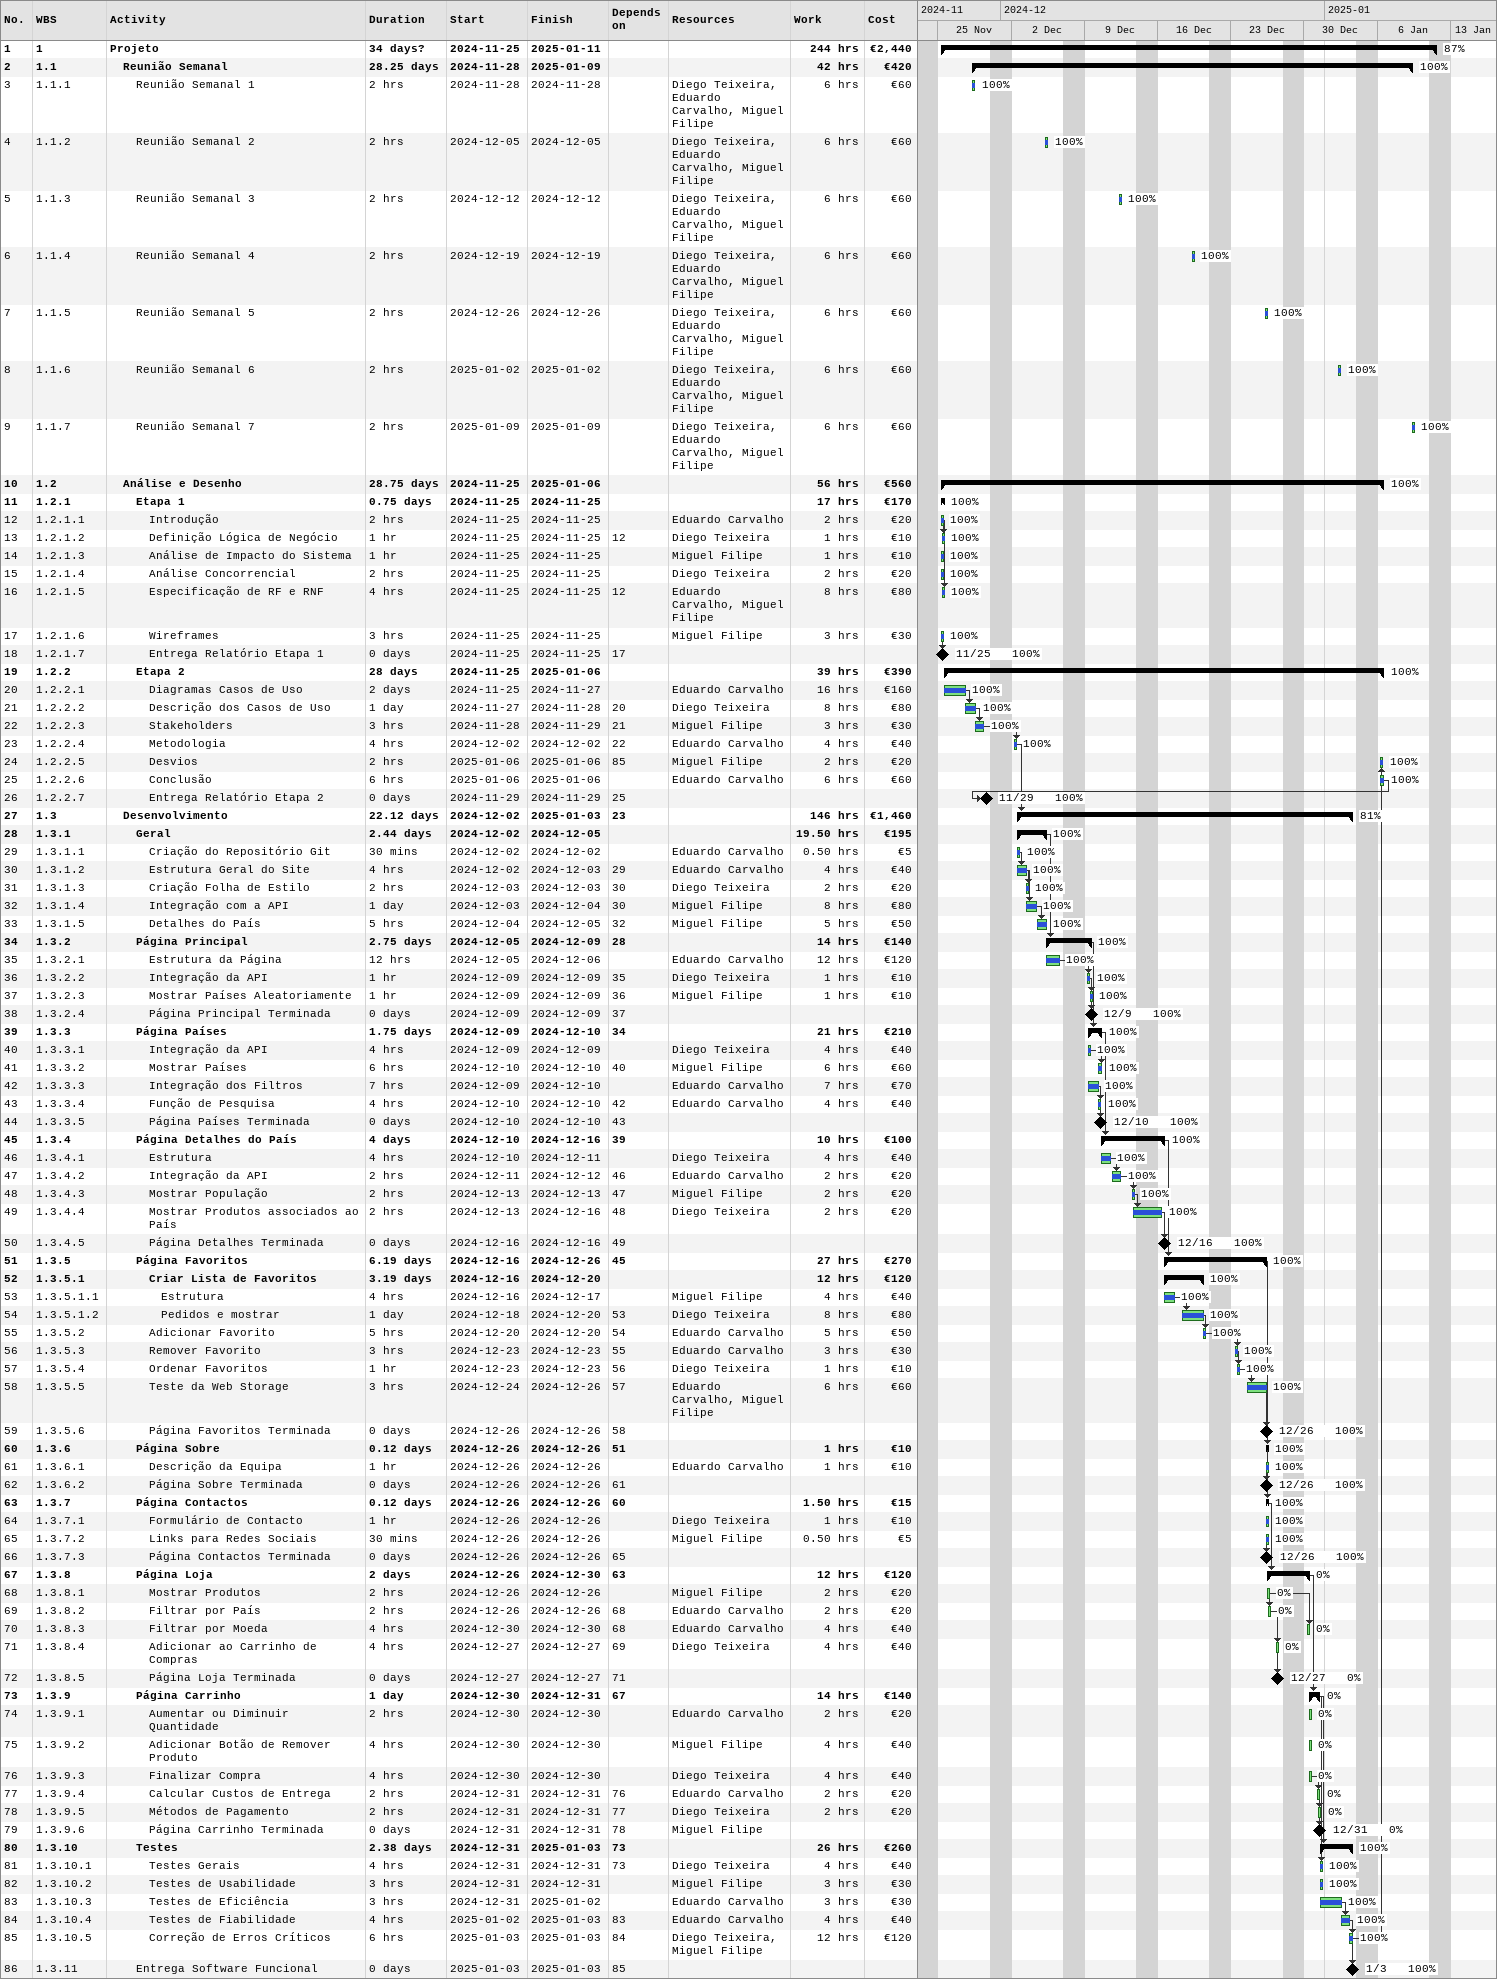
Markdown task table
| ID | WBS | Task | Duration | Start | Finish | Predecessors | Resources | % complete | Work (h) | Cost (€) |
|---|---|---|---|---|---|---|---|---|---|---|
| 1 | 1 | **Projeto** | 34d? | 2024-11-25 | 2025-01-11 |  |  | 87 | 244 | 2440 |
| 2 | 1.1 | **Reunião Semanal** | 28.25d | 2024-11-28 | 2025-01-09 |  |  | 100 | 42 | 420 |
| 3 | 1.1.1 | Reunião Semanal 1 | 2h | 2024-11-28 | 2024-11-28 |  | Diego Teixeira, Eduardo Carvalho, Miguel Filipe | 100 | 6 | 60 |
| 4 | 1.1.2 | Reunião Semanal 2 | 2h | 2024-12-05 | 2024-12-05 |  | Diego Teixeira, Eduardo Carvalho, Miguel Filipe | 100 | 6 | 60 |
| 5 | 1.1.3 | Reunião Semanal 3 | 2h | 2024-12-12 | 2024-12-12 |  | Diego Teixeira, Eduardo Carvalho, Miguel Filipe | 100 | 6 | 60 |
| 6 | 1.1.4 | Reunião Semanal 4 | 2h | 2024-12-19 | 2024-12-19 |  | Diego Teixeira, Eduardo Carvalho, Miguel Filipe | 100 | 6 | 60 |
| 7 | 1.1.5 | Reunião Semanal 5 | 2h | 2024-12-26 | 2024-12-26 |  | Diego Teixeira, Eduardo Carvalho, Miguel Filipe | 100 | 6 | 60 |
| 8 | 1.1.6 | Reunião Semanal 6 | 2h | 2025-01-02 | 2025-01-02 |  | Diego Teixeira, Eduardo Carvalho, Miguel Filipe | 100 | 6 | 60 |
| 9 | 1.1.7 | Reunião Semanal 7 | 2h | 2025-01-09 | 2025-01-09 |  | Diego Teixeira, Eduardo Carvalho, Miguel Filipe | 100 | 6 | 60 |
| 10 | 1.2 | **Análise e Desenho** | 28.75d | 2024-11-25 | 2025-01-06 |  |  | 100 | 56 | 560 |
| 11 | 1.2.1 | **Etapa 1** | 0.75d | 2024-11-25 | 2024-11-25 |  |  | 100 | 17 | 170 |
| 12 | 1.2.1.1 | Introdução | 2h | 2024-11-25 | 2024-11-25 |  | Eduardo Carvalho | 100 | 2 | 20 |
| 13 | 1.2.1.2 | Definição Lógica de Negócio | 1h | 2024-11-25 | 2024-11-25 | 12 | Diego Teixeira | 100 | 1 | 10 |
| 14 | 1.2.1.3 | Análise de Impacto do Sistema | 1h | 2024-11-25 | 2024-11-25 |  | Miguel Filipe | 100 | 1 | 10 |
| 15 | 1.2.1.4 | Análise Concorrencial | 2h | 2024-11-25 | 2024-11-25 |  | Diego Teixeira | 100 | 2 | 20 |
| 16 | 1.2.1.5 | Especificação de RF e RNF | 4h | 2024-11-25 | 2024-11-25 | 12 | Eduardo Carvalho, Miguel Filipe | 100 | 8 | 80 |
| 17 | 1.2.1.6 | Wireframes | 3h | 2024-11-25 | 2024-11-25 |  | Miguel Filipe | 100 | 3 | 30 |
| 18 | 1.2.1.7 | Entrega Relatório Etapa 1 | 0d | 2024-11-25 | 2024-11-25 | 17 |  | 100 |  |  |
| 19 | 1.2.2 | **Etapa 2** | 28d | 2024-11-25 | 2025-01-06 |  |  | 100 | 39 | 390 |
| 20 | 1.2.2.1 | Diagramas Casos de Uso | 2d | 2024-11-25 | 2024-11-27 |  | Eduardo Carvalho | 100 | 16 | 160 |
| 21 | 1.2.2.2 | Descrição dos Casos de Uso | 1d | 2024-11-27 | 2024-11-28 | 20 | Diego Teixeira | 100 | 8 | 80 |
| 22 | 1.2.2.3 | Stakeholders | 3h | 2024-11-28 | 2024-11-29 | 21 | Miguel Filipe | 100 | 3 | 30 |
| 23 | 1.2.2.4 | Metodologia | 4h | 2024-12-02 | 2024-12-02 | 22 | Eduardo Carvalho | 100 | 4 | 40 |
| 24 | 1.2.2.5 | Desvios | 2h | 2025-01-06 | 2025-01-06 | 85 | Miguel Filipe | 100 | 2 | 20 |
| 25 | 1.2.2.6 | Conclusão | 6h | 2025-01-06 | 2025-01-06 |  | Eduardo Carvalho | 100 | 6 | 60 |
| 26 | 1.2.2.7 | Entrega Relatório Etapa 2 | 0d | 2024-11-29 | 2024-11-29 | 25 |  | 100 |  |  |
| 27 | 1.3 | **Desenvolvimento** | 22.12d | 2024-12-02 | 2025-01-03 | 23 |  | 81 | 146 | 1460 |
| 28 | 1.3.1 | **Geral** | 2.44d | 2024-12-02 | 2024-12-05 |  |  | 100 | 19.50 | 195 |
| 29 | 1.3.1.1 | Criação do Repositório Git | 30min | 2024-12-02 | 2024-12-02 |  | Eduardo Carvalho | 100 | 0.50 | 5 |
| 30 | 1.3.1.2 | Estrutura Geral do Site | 4h | 2024-12-02 | 2024-12-03 | 29 | Eduardo Carvalho | 100 | 4 | 40 |
| 31 | 1.3.1.3 | Criação Folha de Estilo | 2h | 2024-12-03 | 2024-12-03 | 30 | Diego Teixeira | 100 | 2 | 20 |
| 32 | 1.3.1.4 | Integração com a API | 1d | 2024-12-03 | 2024-12-04 | 30 | Miguel Filipe | 100 | 8 | 80 |
| 33 | 1.3.1.5 | Detalhes do País | 5h | 2024-12-04 | 2024-12-05 | 32 | Miguel Filipe | 100 | 5 | 50 |
| 34 | 1.3.2 | **Página Principal** | 2.75d | 2024-12-05 | 2024-12-09 | 28 |  | 100 | 14 | 140 |
| 35 | 1.3.2.1 | Estrutura da Página | 12h | 2024-12-05 | 2024-12-06 |  | Eduardo Carvalho | 100 | 12 | 120 |
| 36 | 1.3.2.2 | Integração da API | 1h | 2024-12-09 | 2024-12-09 | 35 | Diego Teixeira | 100 | 1 | 10 |
| 37 | 1.3.2.3 | Mostrar Países Aleatoriamente | 1h | 2024-12-09 | 2024-12-09 | 36 | Miguel Filipe | 100 | 1 | 10 |
| 38 | 1.3.2.4 | Página Principal Terminada | 0d | 2024-12-09 | 2024-12-09 | 37 |  | 100 |  |  |
| 39 | 1.3.3 | **Página Países** | 1.75d | 2024-12-09 | 2024-12-10 | 34 |  | 100 | 21 | 210 |
| 40 | 1.3.3.1 | Integração da API | 4h | 2024-12-09 | 2024-12-09 |  | Diego Teixeira | 100 | 4 | 40 |
| 41 | 1.3.3.2 | Mostrar Países | 6h | 2024-12-10 | 2024-12-10 | 40 | Miguel Filipe | 100 | 6 | 60 |
| 42 | 1.3.3.3 | Integração dos Filtros | 7h | 2024-12-09 | 2024-12-10 |  | Eduardo Carvalho | 100 | 7 | 70 |
| 43 | 1.3.3.4 | Função de Pesquisa | 4h | 2024-12-10 | 2024-12-10 | 42 | Eduardo Carvalho | 100 | 4 | 40 |
| 44 | 1.3.3.5 | Página Países Terminada | 0d | 2024-12-10 | 2024-12-10 | 43 |  | 100 |  |  |
| 45 | 1.3.4 | **Página Detalhes do País** | 4d | 2024-12-10 | 2024-12-16 | 39 |  | 100 | 10 | 100 |
| 46 | 1.3.4.1 | Estrutura | 4h | 2024-12-10 | 2024-12-11 |  | Diego Teixeira | 100 | 4 | 40 |
| 47 | 1.3.4.2 | Integração da API | 2h | 2024-12-11 | 2024-12-12 | 46 | Eduardo Carvalho | 100 | 2 | 20 |
| 48 | 1.3.4.3 | Mostrar População | 2h | 2024-12-13 | 2024-12-13 | 47 | Miguel Filipe | 100 | 2 | 20 |
| 49 | 1.3.4.4 | Mostrar Produtos associados ao País | 2h | 2024-12-13 | 2024-12-16 | 48 | Diego Teixeira | 100 | 2 | 20 |
| 50 | 1.3.4.5 | Página Detalhes Terminada | 0d | 2024-12-16 | 2024-12-16 | 49 |  | 100 |  |  |
| 51 | 1.3.5 | **Página Favoritos** | 6.19d | 2024-12-16 | 2024-12-26 | 45 |  | 100 | 27 | 270 |
| 52 | 1.3.5.1 | **Criar Lista de Favoritos** | 3.19d | 2024-12-16 | 2024-12-20 |  |  | 100 | 12 | 120 |
| 53 | 1.3.5.1.1 | Estrutura | 4h | 2024-12-16 | 2024-12-17 |  | Miguel Filipe | 100 | 4 | 40 |
| 54 | 1.3.5.1.2 | Pedidos e mostrar | 1d | 2024-12-18 | 2024-12-20 | 53 | Diego Teixeira | 100 | 8 | 80 |
| 55 | 1.3.5.2 | Adicionar Favorito | 5h | 2024-12-20 | 2024-12-20 | 54 | Eduardo Carvalho | 100 | 5 | 50 |
| 56 | 1.3.5.3 | Remover Favorito | 3h | 2024-12-23 | 2024-12-23 | 55 | Eduardo Carvalho | 100 | 3 | 30 |
| 57 | 1.3.5.4 | Ordenar Favoritos | 1h | 2024-12-23 | 2024-12-23 | 56 | Diego Teixeira | 100 | 1 | 10 |
| 58 | 1.3.5.5 | Teste da Web Storage | 3h | 2024-12-24 | 2024-12-26 | 57 | Eduardo Carvalho, Miguel Filipe | 100 | 6 | 60 |
| 59 | 1.3.5.6 | Página Favoritos Terminada | 0d | 2024-12-26 | 2024-12-26 | 58 |  | 100 |  |  |
| 60 | 1.3.6 | **Página Sobre** | 0.12d | 2024-12-26 | 2024-12-26 | 51 |  | 100 | 1 | 10 |
| 61 | 1.3.6.1 | Descrição da Equipa | 1h | 2024-12-26 | 2024-12-26 |  | Eduardo Carvalho | 100 | 1 | 10 |
| 62 | 1.3.6.2 | Página Sobre Terminada | 0d | 2024-12-26 | 2024-12-26 | 61 |  | 100 |  |  |
| 63 | 1.3.7 | **Página Contactos** | 0.12d | 2024-12-26 | 2024-12-26 | 60 |  | 100 | 1.50 | 15 |
| 64 | 1.3.7.1 | Formulário de Contacto | 1h | 2024-12-26 | 2024-12-26 |  | Diego Teixeira | 100 | 1 | 10 |
| 65 | 1.3.7.2 | Links para Redes Sociais | 30min | 2024-12-26 | 2024-12-26 |  | Miguel Filipe | 100 | 0.50 | 5 |
| 66 | 1.3.7.3 | Página Contactos Terminada | 0d | 2024-12-26 | 2024-12-26 | 65 |  | 100 |  |  |
| 67 | 1.3.8 | **Página Loja** | 2d | 2024-12-26 | 2024-12-30 | 63 |  | 0 | 12 | 120 |
| 68 | 1.3.8.1 | Mostrar Produtos | 2h | 2024-12-26 | 2024-12-26 |  | Miguel Filipe | 0 | 2 | 20 |
| 69 | 1.3.8.2 | Filtrar por País | 2h | 2024-12-26 | 2024-12-26 | 68 | Eduardo Carvalho | 0 | 2 | 20 |
| 70 | 1.3.8.3 | Filtrar por Moeda | 4h | 2024-12-30 | 2024-12-30 | 68 | Eduardo Carvalho | 0 | 4 | 40 |
| 71 | 1.3.8.4 | Adicionar ao Carrinho de Compras | 4h | 2024-12-27 | 2024-12-27 | 69 | Diego Teixeira | 0 | 4 | 40 |
| 72 | 1.3.8.5 | Página Loja Terminada | 0d | 2024-12-27 | 2024-12-27 | 71 |  | 0 |  |  |
| 73 | 1.3.9 | **Página Carrinho** | 1d | 2024-12-30 | 2024-12-31 | 67 |  | 0 | 14 | 140 |
| 74 | 1.3.9.1 | Aumentar ou Diminuir Quantidade | 2h | 2024-12-30 | 2024-12-30 |  | Eduardo Carvalho | 0 | 2 | 20 |
| 75 | 1.3.9.2 | Adicionar Botão de Remover Produto | 4h | 2024-12-30 | 2024-12-30 |  | Miguel Filipe | 0 | 4 | 40 |
| 76 | 1.3.9.3 | Finalizar Compra | 4h | 2024-12-30 | 2024-12-30 |  | Diego Teixeira | 0 | 4 | 40 |
| 77 | 1.3.9.4 | Calcular Custos de Entrega | 2h | 2024-12-31 | 2024-12-31 | 76 | Eduardo Carvalho | 0 | 2 | 20 |
| 78 | 1.3.9.5 | Métodos de Pagamento | 2h | 2024-12-31 | 2024-12-31 | 77 | Diego Teixeira | 0 | 2 | 20 |
| 79 | 1.3.9.6 | Página Carrinho Terminada | 0d | 2024-12-31 | 2024-12-31 | 78 | Miguel Filipe | 0 |  |  |
| 80 | 1.3.10 | **Testes** | 2.38d | 2024-12-31 | 2025-01-03 | 73 |  | 100 | 26 | 260 |
| 81 | 1.3.10.1 | Testes Gerais | 4h | 2024-12-31 | 2024-12-31 | 73 | Diego Teixeira | 100 | 4 | 40 |
| 82 | 1.3.10.2 | Testes de Usabilidade | 3h | 2024-12-31 | 2024-12-31 |  | Miguel Filipe | 100 | 3 | 30 |
| 83 | 1.3.10.3 | Testes de Eficiência | 3h | 2024-12-31 | 2025-01-02 |  | Eduardo Carvalho | 100 | 3 | 30 |
| 84 | 1.3.10.4 | Testes de Fiabilidade | 4h | 2025-01-02 | 2025-01-03 | 83 | Eduardo Carvalho | 100 | 4 | 40 |
| 85 | 1.3.10.5 | Correção de Erros Críticos | 6h | 2025-01-03 | 2025-01-03 | 84 | Diego Teixeira, Miguel Filipe | 100 | 12 | 120 |
| 86 | 1.3.11 | Entrega Software Funcional | 0d | 2025-01-03 | 2025-01-03 | 85 |  | 100 |  |  |
